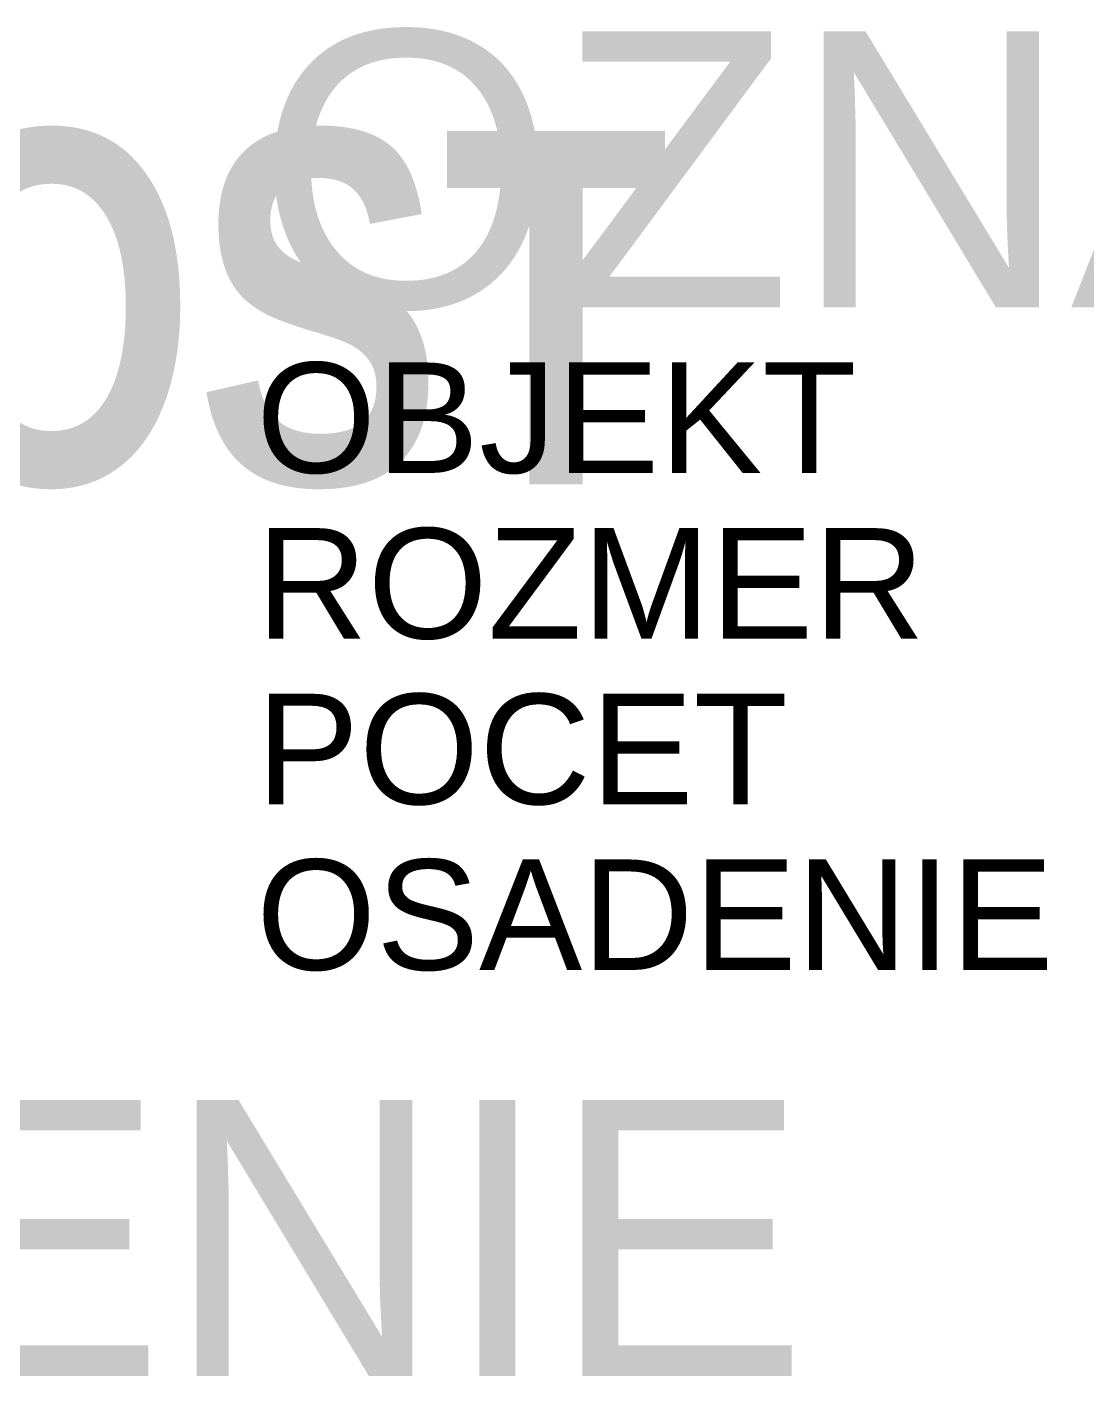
# Model space of a CAD drawing. Header units: metres. Extents: x -10.3 to 25.7, y -1.5 to 11.3.
# Drawn here: x 3.41 to 13, y -1.54 to 10.71 of the extents above; entities that cross this region are included whole.
import ezdxf
from ezdxf.enums import TextEntityAlignment as Align

# ---------------------------------------------------------------- set-up
doc = ezdxf.new("R2010")
doc.units = ezdxf.units.M
doc.layers.get('Defpoints').update_dxf_attribs({"color": 140, "lineweight": 5})
doc.styles.add('DZ', font='arialbd.ttf')
doc.styles.get("Standard").update_dxf_attribs({"font": 'arial.ttf'})

msp = doc.modelspace()

# ---------------------------------------------------------------- texts
msp.add_attdef('OZNACENIE', (5.48179, 8.177457), '263-RYCHLOST', height=2.5)
at = {"color": 252, "true_color": 0x8e9290, "style": 'DZ', "width": 0.75}
msp.add_attdef('RYCHLOST', text='RYCHLOST', height=3.2, dxfattribs=at).set_placement((-0.000011, 8.174961), align=Align.MIDDLE_CENTER)
msp.add_attdef('STANICENIE', text='', height=2.5).set_placement((0, 1), align=Align.TOP_CENTER)
at = {"layer": 'Defpoints'}
for tag, p, s in [('OBJEKT', (5.48179, 6.677457), ''), ('ROZMER', (5.48179, 5.177457), '420/600'), ('POCET', (5.48179, 3.677457), ''), ('OSADENIE', (5.48179, 2.177457), '')]:
    msp.add_attdef(tag, p, s, height=1, dxfattribs=at)

doc.saveas('drawing.dxf')
